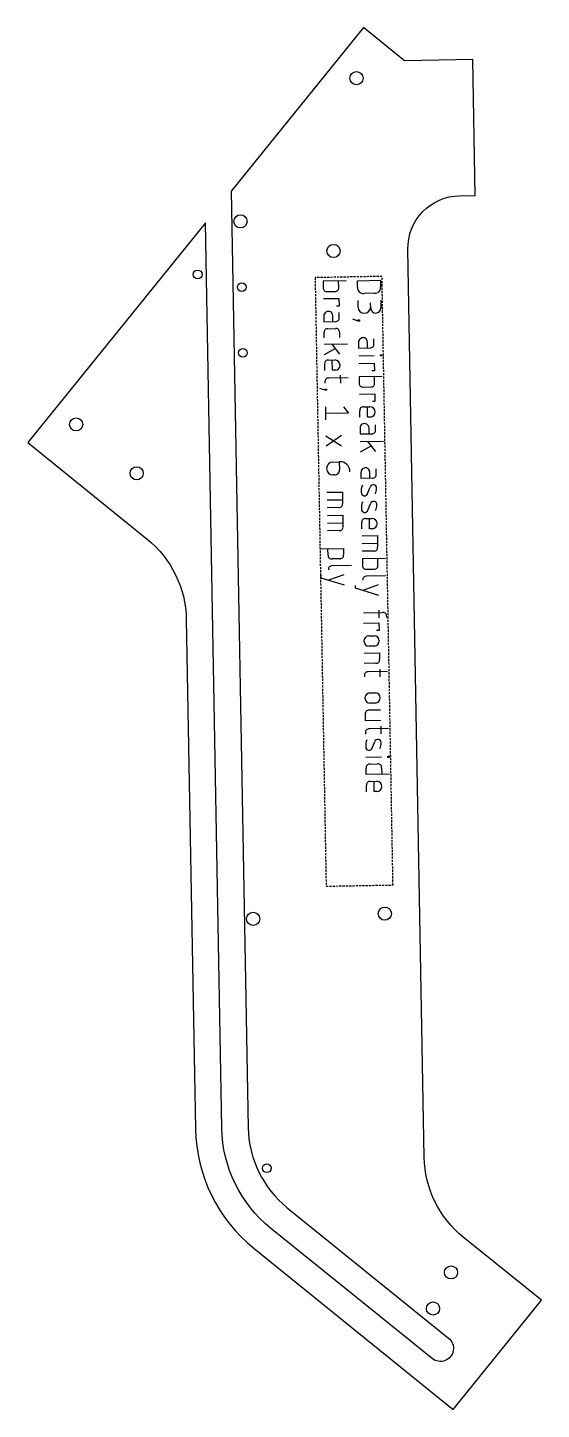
# Model space of a CAD drawing. Header units: millimetres. Extents: x -1068 to -951, y -952 to -637.
import ezdxf

# ---------------------------------------------------------------- set-up
doc = ezdxf.new("R2010")
doc.units = ezdxf.units.MM
doc.linetypes.add('DASHED', pattern=[0.75, 0.5, -0.25])
doc.layers.get('0').update_dxf_attribs({"linetype": 'CONTINUOUS'})
doc.layers.add('1', color=7, linetype='DASHED')

msp = doc.modelspace()

# ---------------------------------------------------------------- linework, layer by layer
for p, q in [((-995.88, -694.85), (-1001.15, -694.94)), ((-1001.15, -694.94), (-1001.12, -696.4)), ((-997.61, -696.34), (-997.64, -694.88)), ((-993.35, -694.8), (-988.08, -694.71)), ((-993.32, -696.26), (-993.35, -694.8)), ((-988.08, -694.71), (-988.06, -696.17)), ((-1001.07, -698.89), (-997.56, -698.83)), ((-1000.23, -697.26), (-998.47, -697.23)), ((-997.56, -698.83), (-997.53, -700.58)), ((-993.26, -699.33), (-993.24, -700.8)), ((-989.49, -697.66), (-991.83, -697.7)), ((-988, -699.24), (-987.97, -700.99)), ((-997.53, -700.58), (-998.12, -700.59)), ((-997.49, -703.21), (-997.51, -702.04)), ((-990.31, -701.04), (-990.33, -699.87)), ((-1001, -702.84), (-1000.98, -704.15)), ((-1000.98, -704.15), (-998.35, -704.11)), ((-1000.07, -705.75), (-998.32, -705.71)), ((-998.93, -704.12), (-998.96, -702.8)), ((-993.18, -704.01), (-994.36, -703.6)), ((-993.19, -703.72), (-992.89, -703.71)), ((-993.18, -704.01), (-993.19, -703.72)), ((-992.89, -704.01), (-993.18, -704.01)), ((-992.89, -703.71), (-992.89, -704.01)), ((-1000.91, -707.81), (-1000.93, -706.64)), ((-997.42, -706.58), (-997.4, -707.75)), ((-993.09, -708.84), (-993.07, -710.15)), ((-991.02, -710.12), (-991.05, -708.8)), ((-989.58, -709.21), (-989.6, -708.04)), ((-1000.89, -709.27), (-995.62, -709.18)), ((-1000.84, -711.61), (-998.38, -710.25)), ((-997.34, -711.55), (-999.13, -709.24)), ((-993.07, -710.15), (-990.44, -710.11)), ((-993.04, -711.91), (-989.53, -711.85)), ((-988.07, -711.67), (-987.78, -711.67)), ((-988.06, -711.97), (-988.07, -711.67)), ((-987.77, -711.96), (-988.06, -711.97)), ((-987.78, -711.67), (-987.77, -711.96)), ((-1000.78, -715.27), (-1000.8, -713.8)), ((-999.94, -712.91), (-998.48, -712.88)), ((-999.02, -715.23), (-999.07, -712.9)), ((-998.44, -715.22), (-999.02, -715.23)), ((-993.01, -713.66), (-989.5, -713.6)), ((-989.5, -713.6), (-989.47, -715.35)), ((-1000.73, -717.9), (-1000.73, -718.19)), ((-995.48, -716.93), (-999.87, -717.01)), ((-997.25, -716.37), (-997.22, -718.13)), ((-987.69, -716.64), (-992.95, -716.73)), ((-992.95, -716.73), (-992.92, -718.2)), ((-989.47, -715.35), (-990.05, -715.37)), ((-989.42, -718.13), (-989.44, -716.67)), ((-1000.7, -719.8), (-1001.87, -719.38)), ((-1000.7, -719.51), (-1000.41, -719.5)), ((-1000.7, -719.8), (-1000.7, -719.51)), ((-1000.4, -719.79), (-1000.7, -719.8)), ((-1000.41, -719.5), (-1000.4, -719.79)), ((-992.88, -720.68), (-989.37, -720.62)), ((-992.03, -719.06), (-990.28, -719.03)), ((-989.37, -720.62), (-989.34, -722.37)), ((-1000.63, -723.6), (-1000.58, -726.53)), ((-996.53, -723.53), (-995.34, -724.97)), ((-992.78, -725.95), (-992.81, -724.48)), ((-991.95, -723.59), (-990.49, -723.56)), ((-991.03, -725.91), (-991.07, -723.58)), ((-989.34, -722.37), (-989.92, -722.38)), ((-995.34, -724.97), (-1000.6, -725.06)), ((-990.44, -725.9), (-991.03, -725.91)), ((-989.22, -728.81), (-989.24, -727.64)), ((-1000.51, -730.18), (-996.96, -732.46)), ((-997, -730.12), (-1000.47, -732.52)), ((-992.74, -728.43), (-992.72, -729.75)), ((-992.72, -729.75), (-990.08, -729.7)), ((-990.67, -729.71), (-990.69, -728.4)), ((-992.68, -731.5), (-987.42, -731.41)), ((-992.64, -733.84), (-990.18, -732.48)), ((-989.13, -733.78), (-990.93, -731.47)), ((-998.94, -736.15), (-997.48, -736.12)), ((-997.48, -736.12), (-997.45, -737.88)), ((-998.59, -739.07), (-998.89, -739.08)), ((-992.56, -738.52), (-992.53, -739.84)), ((-992.53, -739.84), (-989.9, -739.79)), ((-990.49, -739.8), (-990.51, -738.49)), ((-989.04, -738.9), (-989.06, -737.73)), ((-1000.28, -743.05), (-996.77, -742.99)), ((-996.77, -742.99), (-996.72, -745.62)), ((-991.01, -743.32), (-990.45, -741.85)), ((-1000.25, -744.8), (-996.74, -744.74)), ((-997.58, -746.51), (-1000.21, -746.56)), ((-990.94, -747.12), (-990.38, -745.65)), ((-1000.18, -748.31), (-996.67, -748.25)), ((-996.67, -748.25), (-996.63, -750.88)), ((-991.49, -749.03), (-990.03, -749.01)), ((-990.57, -751.36), (-990.61, -749.02)), ((-1000.15, -750.07), (-996.64, -750.01)), ((-997.49, -751.78), (-1000.12, -751.82)), ((-992.33, -751.39), (-992.35, -749.93)), ((-992.3, -753), (-988.79, -752.94)), ((-989.99, -751.35), (-990.57, -751.36)), ((-988.79, -752.94), (-988.74, -755.57)), ((-1001.8, -755.95), (-996.54, -755.85)), ((-1000.02, -757.38), (-1000.05, -755.92)), ((-996.54, -755.85), (-996.51, -757.32)), ((-992.26, -754.75), (-988.76, -754.69)), ((-997.37, -758.21), (-999.13, -758.24)), ((-989.6, -756.46), (-992.23, -756.51)), ((-986.94, -758.17), (-992.2, -758.26)), ((-992.2, -758.26), (-992.18, -759.72)), ((-988.67, -759.66), (-988.69, -758.2)), ((-1001.69, -761.94), (-1001.68, -762.53)), ((-1001.68, -762.53), (-996.39, -764.19)), ((-996.43, -761.85), (-999.92, -763.08)), ((-994.71, -759.77), (-999.1, -759.85)), ((-991.28, -760.59), (-989.53, -760.55)), ((-986.87, -762.12), (-991.25, -762.19)), ((-993.85, -764.29), (-993.84, -764.87)), ((-993.84, -764.87), (-988.54, -766.53)), ((-988.58, -764.19), (-992.07, -765.43)), ((-991.98, -770.55), (-987.59, -770.47)), ((-988.48, -769.9), (-988.45, -771.65)), ((-986.7, -771.33), (-986.69, -771.62)), ((-991.94, -772.89), (-988.43, -772.82)), ((-988.4, -774.58), (-988.98, -774.59)), ((-988.43, -772.82), (-988.4, -774.58)), ((-990.72, -775.79), (-989.55, -775.77)), ((-989.5, -778.11), (-990.67, -778.13)), ((-991.81, -779.76), (-988.3, -779.69)), ((-988.3, -779.69), (-988.28, -781.16)), ((-989.14, -782.05), (-991.77, -782.1)), ((-986.47, -783.9), (-990.86, -783.98)), ((-988.24, -783.35), (-988.21, -785.1)), ((-991.72, -784.88), (-991.72, -785.17)), ((-990.48, -788.8), (-989.31, -788.78)), ((-991.56, -793.65), (-991.54, -795.11)), ((-988.07, -792.71), (-990.7, -792.76)), ((-989.27, -791.12), (-990.44, -791.14)), ((-991.54, -795.11), (-988.03, -795.05)), ((-986.24, -796.92), (-990.62, -797)), ((-988, -796.36), (-987.97, -798.12)), ((-991.49, -797.89), (-991.48, -798.18)), ((-989.96, -801.37), (-989.4, -799.9)), ((-991.39, -803.45), (-987.88, -803.38)), ((-986.42, -803.21), (-986.12, -803.21)), ((-986.41, -803.5), (-986.42, -803.21)), ((-986.12, -803.21), (-986.12, -803.5)), ((-991.31, -807.39), (-991.34, -805.93)), ((-990.48, -805.04), (-988.73, -805.01)), ((-987.83, -805.87), (-987.81, -807.33)), ((-986.12, -803.5), (-986.41, -803.5)), ((-986.05, -807.3), (-991.31, -807.39)), ((-990.41, -808.99), (-988.95, -808.96)), ((-989.49, -811.31), (-989.53, -808.97)), ((-991.24, -811.34), (-991.27, -809.88)), ((-988.9, -811.3), (-989.49, -811.31))]:
    msp.add_line(p, q)
msp.add_lwpolyline([(-951.43, -927.3), (-969.21, -912.93, -0.221695), (-978.11, -894.7), (-981.85, -687.65, -0.414214), (-970.06, -675.43), (-966.51, -675.37), (-967.07, -644.36), (-982.62, -644.64), (-991.95, -637.09), (-1022.09, -674.35), (-1018.24, -887.96, 0.221695), (-1009.33, -906.19), (-972.56, -935.94, -1), (-976.33, -940.6), (-1013.11, -910.86, -0.221695), (-1024.24, -888.07), (-1027.96, -681.61), (-1068.48, -731.71), (-1041.24, -753.75, -0.221695), (-1032.33, -771.98), (-1030.24, -888.18, 0.221695), (-1016.88, -915.52), (-971.55, -952.18)], format="xyb", close=True)
for centre, radius in [((-993.56, -648.61), 1.5), ((-1019.97, -681.27), 1.5), ((-998.79, -688.02), 1.5), ((-1029.75, -693.36), 1), ((-1019.7, -696.27), 1), ((-1019.43, -711.26), 1), ((-1057.42, -727.57), 1.5), ((-1043.64, -738.72), 1.5), ((-987.11, -839.14), 1.5), ((-1017.1, -840.31), 1.5), ((-1014, -897.2), 1), ((-972.01, -920.95), 1.5), ((-976.11, -929.2), 1.5)]:
    msp.add_circle(centre, radius)
for centre, radius, start, end in [((-998.38, -696.46), 0.779, -96.7348, 8.8024), ((-992.03, -696.41), 1.3, 173.2652, 278.8024), ((-989.34, -696.37), 1.3, -96.7348, 8.8024), ((-1000.35, -696.49), 0.779, 173.2652, 278.8024), ((-999.98, -702.82), 1.02, 1.0338, 181.0338), ((-991.78, -700.77), 1.46, -178.9662, 1.0338), ((-989.14, -701.01), 1.17, -178.9662, 1.0338), ((-1000.16, -706.52), 0.779, 83.2652, 188.8024), ((-998.26, -703.33), 0.779, -96.7348, 8.8024), ((-998.2, -706.48), 0.779, -6.7348, 98.8024), ((-992.07, -708.82), 1.02, 1.0338, 181.0338), ((-990.35, -709.33), 0.779, -96.7348, 8.8024), ((-1000.03, -713.69), 0.779, 83.2652, 188.8024), ((-998.46, -714.05), 1.17, -88.9662, 91.0338), ((-999.96, -717.78), 0.779, 83.2652, 188.8024), ((-992.15, -718.29), 0.779, 173.2652, 278.8024), ((-990.19, -718.25), 0.779, -96.7348, 8.8024), ((-992.04, -724.37), 0.779, 83.2652, 188.8024), ((-990.47, -724.73), 1.17, -88.9662, 91.0338), ((-991.72, -728.41), 1.02, 1.0338, 181.0338), ((-989.99, -728.93), 0.779, -96.7348, 8.8024), ((-998.91, -737.61), 1.46, 91.0338, 271.0338), ((-997.16, -738.18), 2.08, -6.7348, 98.8024), ((-998.47, -738.04), 1.04, -96.7348, 8.8024), ((-991.53, -738.5), 1.02, 1.0338, 181.0338), ((-989.81, -739.02), 0.779, -96.7348, 8.8024), ((-989.38, -742.73), 3.11, 155.4805, 185.9773), ((-991.72, -743.09), 0.753, 177.4159, 342.0318), ((-989.73, -742.07), 0.752, -3.0936, 162.5413), ((-991.7, -742.25), 2.72, -25.8561, 2.866), ((-997.49, -745.74), 0.779, -96.7348, 8.8024), ((-989.32, -746.53), 3.11, 155.4805, 185.9773), ((-989.66, -745.88), 0.752, -3.0936, 162.5413), ((-991.63, -746.05), 2.72, -25.8561, 2.866), ((-991.66, -746.89), 0.753, 177.4159, 342.0318), ((-991.58, -749.81), 0.779, 83.2652, 188.8024), ((-990.01, -750.18), 1.17, -88.9662, 91.0338), ((-997.4, -751), 0.779, -96.7348, 8.8024), ((-989.51, -755.69), 0.779, -96.7348, 8.8024), ((-999.24, -757.47), 0.779, 173.2652, 278.8024), ((-997.28, -757.44), 0.779, -96.7348, 8.8024), ((-999.19, -760.62), 0.779, 83.2652, 188.8024), ((-991.4, -759.82), 0.779, 173.2652, 278.8024), ((-991.34, -762.97), 0.779, 83.2652, 188.8024), ((-989.44, -759.78), 0.779, -96.7348, 8.8024), ((-987.47, -771.24), 0.779, -6.7348, 98.8024), ((-990.69, -776.96), 1.17, 91.0338, 271.0338), ((-989.52, -776.94), 1.17, -88.9662, 91.0338), ((-989.05, -781.28), 0.779, -96.7348, 8.8024), ((-990.95, -784.76), 0.779, 83.2652, 188.8024), ((-990.46, -789.97), 1.17, 91.0338, 271.0338), ((-989.29, -789.95), 1.17, -88.9662, 91.0338), ((-990.79, -793.53), 0.779, 83.2652, 188.8024), ((-990.72, -797.77), 0.779, 83.2652, 188.8024), ((-988.34, -800.78), 3.11, 155.4805, 185.9773), ((-988.69, -800.13), 0.752, -3.0936, 162.5413), ((-990.65, -800.3), 2.72, -25.8561, 2.866), ((-990.68, -801.14), 0.753, 177.4159, 342.0318), ((-990.57, -805.81), 0.779, 83.2652, 188.8024), ((-988.61, -805.78), 0.779, -6.7348, 98.8024), ((-990.5, -809.76), 0.779, 83.2652, 188.8024), ((-988.93, -810.13), 1.17, -88.9662, 91.0338)]:
    msp.add_arc(centre, radius, start, end)
at = {"layer": '1'}
for p, q in [((-987.74, -693.82), (-1002.98, -694.1)), ((-1002.98, -694.1), (-1000.47, -832.88)), ((-985.23, -832.6), (-987.74, -693.82)), ((-1000.47, -832.88), (-985.23, -832.6))]:
    msp.add_line(p, q, dxfattribs=at)

doc.saveas('drawing.dxf')
